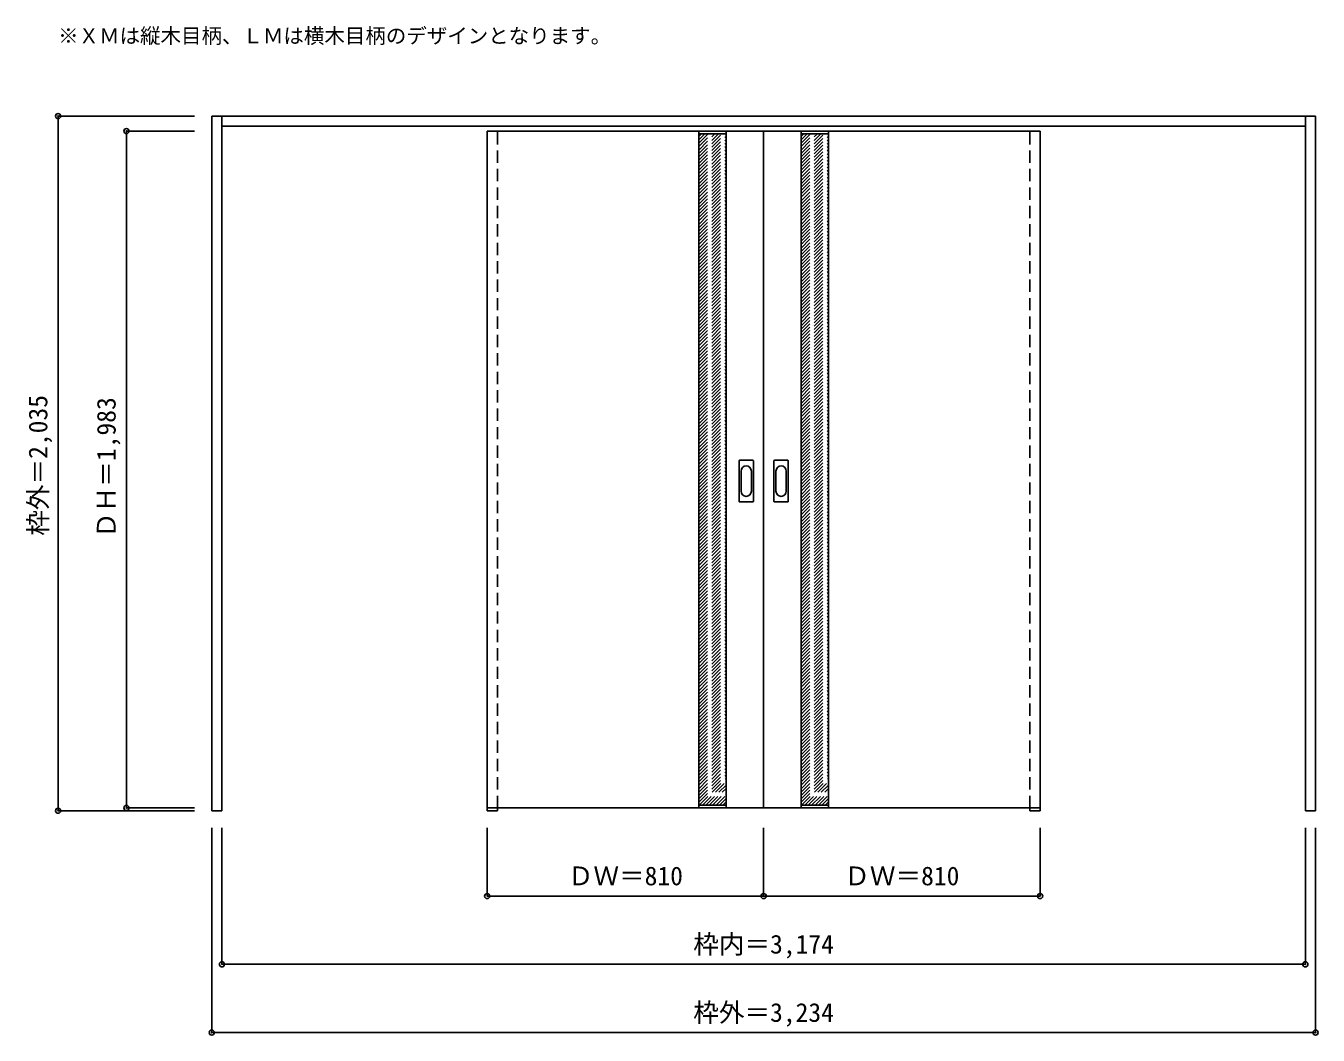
# Model space of a CAD drawing. Units: millimetres, scale not verified. Extents: x -2112 to 1674, y -1591 to 1366.
import ezdxf
from ezdxf.enums import TextEntityAlignment as Align

# ---------------------------------------------------------------- set-up
doc = ezdxf.new("R2010")
doc.units = ezdxf.units.MM
doc.header["$LTSCALE"] = 30
doc.header["$PDMODE"] = 32
doc.header["$PDSIZE"] = 15
doc.linetypes.add('DASHED1', pattern=[1.8, 1.2, -0.6])
for name, color, linetype in [('0-0', 4, 'DASHED1'), ('0-1_寸法', 7, 'Continuous'), ('0-2_文字', 7, 'Continuous')]:
    doc.layers.add(name, color=color, linetype=linetype)
doc.styles.add('ＭＳ ゴシック', font='')
doc.styles.get('ＭＳ ゴシック').set_extended_font_data('MS Gothic')

msp = doc.modelspace()

# ---------------------------------------------------------------- linework, layer by layer
at = {"layer": '0-0', "color": 3, "linetype": 'Continuous'}
for p, q in [((-1567.53, -933.72), (-1567.53, 1101.28)), ((-1567.53, 1101.28), (1666.47, 1101.28)), ((-1537.53, -933.72), (-1537.53, 1101.28)), ((1636.47, -933.72), (1636.47, 1101.28)), ((1666.47, -933.72), (1666.47, 1101.28)), ((-1537.53, 1071.28), (1636.47, 1071.28)), ((-760.53, 1057.28), (49.47, 1057.28)), ((-760.53, -925.72), (-760.53, 1057.28)), ((-140.53, -925.72), (-140.53, 1057.28)), ((-60.53, -925.72), (-60.53, 1057.28)), ((859.47, 1057.28), (49.47, 1057.28)), ((49.47, -925.72), (49.47, 1057.28)), ((159.47, -925.72), (159.47, 1057.28)), ((239.47, -925.72), (239.47, 1057.28)), ((859.47, -925.72), (859.47, 1057.28)), ((-22.53, -27.72), (-22.53, 91.28)), ((17.97, 92.78), (-21.03, 92.78)), ((19.47, -27.72), (19.47, 91.28)), ((79.47, -27.72), (79.47, 91.28)), ((119.97, 92.78), (80.97, 92.78)), ((121.47, -27.72), (121.47, 91.28)), ((-21.03, -29.22), (17.97, -29.22)), ((80.97, -29.22), (119.97, -29.22)), ((-1537.53, -933.72), (-1567.53, -933.72)), ((-760.53, -925.72), (49.47, -925.72)), ((-760.53, -925.72), (-760.53, -933.72)), ((-760.53, -933.72), (-730.53, -933.72)), ((-730.53, -925.72), (-730.53, -933.72)), ((859.47, -925.72), (49.47, -925.72)), ((829.47, -925.72), (829.47, -933.72)), ((829.47, -933.72), (859.47, -933.72)), ((859.47, -925.72), (859.47, -933.72)), ((1666.47, -933.72), (1636.47, -933.72))]:
    msp.add_line(p, q, dxfattribs=at)
at = {"layer": '0-0'}
for p, q in [((-760.53, -925.72), (-760.53, 1071.28)), ((-730.53, -925.72), (-730.53, 1071.28)), ((829.47, -925.72), (829.47, 1071.28)), ((859.47, -925.72), (859.47, 1071.28)), ((-730.53, -925.72), (-730.53, 1057.28)), ((-140.53, 972.17), (-63.42, 1049.28)), ((-140.53, 982.07), (-73.32, 1049.28)), ((-140.53, 991.97), (-83.22, 1049.28)), ((-140.53, 1001.87), (-93.12, 1049.28)), ((-140.53, 1011.77), (-103.02, 1049.28)), ((-140.53, 1021.67), (-112.91, 1049.28)), ((-140.53, 1031.57), (-122.81, 1049.28)), ((-140.53, 1041.46), (-132.71, 1049.28)), ((-140.53, 962.27), (-60.53, 1042.27)), ((-140.53, 952.37), (-60.53, 1032.37)), ((-140.53, 942.47), (-60.53, 1022.47)), ((159.47, 972.17), (236.58, 1049.28)), ((159.47, 982.07), (226.68, 1049.28)), ((159.47, 991.97), (216.78, 1049.28)), ((159.47, 1001.87), (206.88, 1049.28)), ((159.47, 1011.77), (196.98, 1049.28)), ((159.47, 1021.67), (187.09, 1049.28)), ((159.47, 1031.57), (177.19, 1049.28)), ((159.47, 1041.46), (167.29, 1049.28)), ((159.47, 962.27), (239.47, 1042.27)), ((159.47, 952.37), (239.47, 1032.37)), ((159.47, 942.47), (239.47, 1022.47)), ((829.47, -925.72), (829.47, 1057.28)), ((-140.53, 932.57), (-60.53, 1012.57)), ((-140.53, 922.67), (-60.53, 1002.67)), ((-140.53, 912.77), (-60.53, 992.77)), ((159.47, 932.57), (239.47, 1012.57)), ((159.47, 922.67), (239.47, 1002.67)), ((159.47, 912.77), (239.47, 992.77)), ((-140.53, 902.87), (-60.53, 982.87)), ((-140.53, 892.97), (-60.53, 972.97)), ((-140.53, 883.07), (-60.53, 963.07)), ((-140.53, 873.17), (-60.53, 953.17)), ((159.47, 902.87), (239.47, 982.87)), ((159.47, 892.97), (239.47, 972.97)), ((159.47, 883.07), (239.47, 963.07)), ((159.47, 873.17), (239.47, 953.17)), ((-140.53, 863.27), (-60.53, 943.27)), ((-140.53, 853.37), (-60.53, 933.37)), ((-140.53, 843.47), (-60.53, 923.47)), ((-140.53, 833.58), (-60.53, 913.58)), ((159.47, 863.27), (239.47, 943.27)), ((159.47, 853.37), (239.47, 933.37)), ((159.47, 843.47), (239.47, 923.47)), ((159.47, 833.58), (239.47, 913.58)), ((-140.53, 823.68), (-60.53, 903.68)), ((-140.53, 813.78), (-60.53, 893.78)), ((-140.53, 803.88), (-60.53, 883.88)), ((-140.53, 793.98), (-60.53, 873.98)), ((159.47, 823.68), (239.47, 903.68)), ((159.47, 813.78), (239.47, 893.78)), ((159.47, 803.88), (239.47, 883.88)), ((159.47, 793.98), (239.47, 873.98)), ((-140.53, 784.08), (-60.53, 864.08)), ((-140.53, 774.18), (-60.53, 854.18)), ((-140.53, 764.28), (-60.53, 844.28)), ((-140.53, 754.38), (-60.53, 834.38)), ((159.47, 784.08), (239.47, 864.08)), ((159.47, 774.18), (239.47, 854.18)), ((159.47, 764.28), (239.47, 844.28)), ((159.47, 754.38), (239.47, 834.38)), ((-140.53, 744.48), (-60.53, 824.48)), ((-140.53, 734.58), (-60.53, 814.58)), ((-140.53, 724.68), (-60.53, 804.68)), ((159.47, 744.48), (239.47, 824.48)), ((159.47, 734.58), (239.47, 814.58)), ((159.47, 724.68), (239.47, 804.68)), ((-140.53, 714.78), (-60.53, 794.78)), ((-140.53, 704.88), (-60.53, 784.88)), ((-140.53, 694.98), (-60.53, 774.98)), ((-140.53, 685.08), (-60.53, 765.08)), ((159.47, 714.78), (239.47, 794.78)), ((159.47, 704.88), (239.47, 784.88)), ((159.47, 694.98), (239.47, 774.98)), ((159.47, 685.08), (239.47, 765.08)), ((-140.53, 675.18), (-60.53, 755.18)), ((-140.53, 665.28), (-60.53, 745.28)), ((-140.53, 655.38), (-60.53, 735.38)), ((-140.53, 645.48), (-60.53, 725.48)), ((159.47, 675.18), (239.47, 755.18)), ((159.47, 665.28), (239.47, 745.28)), ((159.47, 655.38), (239.47, 735.38)), ((159.47, 645.48), (239.47, 725.48)), ((-140.53, 635.59), (-60.53, 715.59)), ((-140.53, 625.69), (-60.53, 705.69)), ((-140.53, 615.79), (-60.53, 695.79)), ((-140.53, 605.89), (-60.53, 685.89)), ((159.47, 635.59), (239.47, 715.59)), ((159.47, 625.69), (239.47, 705.69)), ((159.47, 615.79), (239.47, 695.79)), ((159.47, 605.89), (239.47, 685.89)), ((-140.53, 595.99), (-60.53, 675.99)), ((-140.53, 586.09), (-60.53, 666.09)), ((-140.53, 576.19), (-60.53, 656.19)), ((-140.53, 566.29), (-60.53, 646.29)), ((159.47, 595.99), (239.47, 675.99)), ((159.47, 586.09), (239.47, 666.09)), ((159.47, 576.19), (239.47, 656.19)), ((159.47, 566.29), (239.47, 646.29)), ((-140.53, 556.39), (-60.53, 636.39)), ((-140.53, 546.49), (-60.53, 626.49)), ((-140.53, 536.59), (-60.53, 616.59)), ((-140.53, 526.69), (-60.53, 606.69)), ((159.47, 556.39), (239.47, 636.39)), ((159.47, 546.49), (239.47, 626.49)), ((159.47, 536.59), (239.47, 616.59)), ((159.47, 526.69), (239.47, 606.69)), ((-140.53, 516.79), (-60.53, 596.79)), ((-140.53, 506.89), (-60.53, 586.89)), ((-140.53, 496.99), (-60.53, 576.99)), ((159.47, 516.79), (239.47, 596.79)), ((159.47, 506.89), (239.47, 586.89)), ((159.47, 496.99), (239.47, 576.99)), ((-140.53, 487.09), (-60.53, 567.09)), ((-140.53, 477.19), (-60.53, 557.19)), ((-140.53, 467.29), (-60.53, 547.29)), ((-140.53, 457.39), (-60.53, 537.39)), ((159.47, 487.09), (239.47, 567.09)), ((159.47, 477.19), (239.47, 557.19)), ((159.47, 467.29), (239.47, 547.29)), ((159.47, 457.39), (239.47, 537.39)), ((-140.53, 447.5), (-60.53, 527.5)), ((-140.53, 437.6), (-60.53, 517.6)), ((-140.53, 427.7), (-60.53, 507.7)), ((-140.53, 417.8), (-60.53, 497.8)), ((159.47, 447.5), (239.47, 527.5)), ((159.47, 437.6), (239.47, 517.6)), ((159.47, 427.7), (239.47, 507.7)), ((159.47, 417.8), (239.47, 497.8)), ((-140.53, 407.9), (-60.53, 487.9)), ((-140.53, 398), (-60.53, 478)), ((-140.53, 388.1), (-60.53, 468.1)), ((-140.53, 378.2), (-60.53, 458.2)), ((159.47, 407.9), (239.47, 487.9)), ((159.47, 398), (239.47, 478)), ((159.47, 388.1), (239.47, 468.1)), ((159.47, 378.2), (239.47, 458.2)), ((-140.53, 368.3), (-60.53, 448.3)), ((-140.53, 358.4), (-60.53, 438.4)), ((-140.53, 348.5), (-60.53, 428.5)), ((-140.53, 338.6), (-60.53, 418.6)), ((159.47, 368.3), (239.47, 448.3)), ((159.47, 358.4), (239.47, 438.4)), ((159.47, 348.5), (239.47, 428.5)), ((159.47, 338.6), (239.47, 418.6)), ((-140.53, 328.7), (-60.53, 408.7)), ((-140.53, 318.8), (-60.53, 398.8)), ((-140.53, 308.9), (-60.53, 388.9)), ((-140.53, 299), (-60.53, 379)), ((159.47, 328.7), (239.47, 408.7)), ((159.47, 318.8), (239.47, 398.8)), ((159.47, 308.9), (239.47, 388.9)), ((159.47, 299), (239.47, 379)), ((-140.53, 289.1), (-60.53, 369.1)), ((-140.53, 279.2), (-60.53, 359.2)), ((-140.53, 269.3), (-60.53, 349.3)), ((159.47, 289.1), (239.47, 369.1)), ((159.47, 279.2), (239.47, 359.2)), ((159.47, 269.3), (239.47, 349.3)), ((-140.53, 259.4), (-60.53, 339.4)), ((-140.53, 249.51), (-60.53, 329.51)), ((-140.53, 239.61), (-60.53, 319.61)), ((-140.53, 229.71), (-60.53, 309.71)), ((159.47, 259.4), (239.47, 339.4)), ((159.47, 249.51), (239.47, 329.51)), ((159.47, 239.61), (239.47, 319.61)), ((159.47, 229.71), (239.47, 309.71)), ((-140.53, 219.81), (-60.53, 299.81)), ((-140.53, 209.91), (-60.53, 289.91)), ((-140.53, 200.01), (-60.53, 280.01)), ((-140.53, 190.11), (-60.53, 270.11)), ((159.47, 219.81), (239.47, 299.81)), ((159.47, 209.91), (239.47, 289.91)), ((159.47, 200.01), (239.47, 280.01)), ((159.47, 190.11), (239.47, 270.11)), ((-140.53, 180.21), (-60.53, 260.21)), ((-140.53, 170.31), (-60.53, 250.31)), ((-140.53, 160.41), (-60.53, 240.41)), ((-140.53, 150.51), (-60.53, 230.51)), ((159.47, 180.21), (239.47, 260.21)), ((159.47, 170.31), (239.47, 250.31)), ((159.47, 160.41), (239.47, 240.41)), ((159.47, 150.51), (239.47, 230.51)), ((-140.53, 140.61), (-60.53, 220.61)), ((-140.53, 130.71), (-60.53, 210.71)), ((-140.53, 120.81), (-60.53, 200.81)), ((-140.53, 110.91), (-60.53, 190.91)), ((159.47, 140.61), (239.47, 220.61)), ((159.47, 130.71), (239.47, 210.71)), ((159.47, 120.81), (239.47, 200.81)), ((159.47, 110.91), (239.47, 190.91)), ((-140.53, 101.01), (-60.53, 181.01)), ((-140.53, 91.11), (-60.53, 171.11)), ((-140.53, 81.21), (-60.53, 161.21)), ((159.47, 101.01), (239.47, 181.01)), ((159.47, 91.11), (239.47, 171.11)), ((159.47, 81.21), (239.47, 161.21)), ((-140.53, 71.31), (-60.53, 151.31)), ((-140.53, 61.41), (-60.53, 141.41)), ((-140.53, 51.52), (-60.53, 131.52)), ((-140.53, 41.62), (-60.53, 121.62)), ((159.47, 71.31), (239.47, 151.31)), ((159.47, 61.41), (239.47, 141.41)), ((159.47, 51.52), (239.47, 131.52)), ((159.47, 41.62), (239.47, 121.62)), ((-140.53, 31.72), (-60.53, 111.72)), ((-140.53, 21.82), (-60.53, 101.82)), ((-140.53, 11.92), (-60.53, 91.92)), ((-140.53, 2.02), (-60.53, 82.02)), ((159.47, 31.72), (239.47, 111.72)), ((159.47, 21.82), (239.47, 101.82)), ((159.47, 11.92), (239.47, 91.92)), ((159.47, 2.02), (239.47, 82.02)), ((-140.53, -7.88), (-60.53, 72.12)), ((-140.53, -17.78), (-60.53, 62.22)), ((-140.53, -27.68), (-60.53, 52.32)), ((-140.53, -37.58), (-60.53, 42.42)), ((159.47, -7.88), (239.47, 72.12)), ((159.47, -17.78), (239.47, 62.22)), ((159.47, -27.68), (239.47, 52.32)), ((159.47, -37.58), (239.47, 42.42)), ((-140.53, -47.48), (-60.53, 32.52)), ((-140.53, -57.38), (-60.53, 22.62)), ((-140.53, -67.28), (-60.53, 12.72)), ((-140.53, -77.18), (-60.53, 2.82)), ((159.47, -47.48), (239.47, 32.52)), ((159.47, -57.38), (239.47, 22.62)), ((159.47, -67.28), (239.47, 12.72)), ((159.47, -77.18), (239.47, 2.82)), ((-140.53, -87.08), (-60.53, -7.08)), ((-140.53, -96.98), (-60.53, -16.98)), ((-140.53, -106.88), (-60.53, -26.88)), ((-140.53, -116.78), (-60.53, -36.78)), ((159.47, -87.08), (239.47, -7.08)), ((159.47, -96.98), (239.47, -16.98)), ((159.47, -106.88), (239.47, -26.88)), ((159.47, -116.78), (239.47, -36.78)), ((-140.53, -126.68), (-60.53, -46.68)), ((-140.53, -136.58), (-60.53, -56.58)), ((-140.53, -146.47), (-60.53, -66.47)), ((159.47, -126.68), (239.47, -46.68)), ((159.47, -136.58), (239.47, -56.58)), ((159.47, -146.47), (239.47, -66.47)), ((-140.53, -156.37), (-60.53, -76.37)), ((-140.53, -166.27), (-60.53, -86.27)), ((-140.53, -176.17), (-60.53, -96.17)), ((-140.53, -186.07), (-60.53, -106.07)), ((159.47, -156.37), (239.47, -76.37)), ((159.47, -166.27), (239.47, -86.27)), ((159.47, -176.17), (239.47, -96.17)), ((159.47, -186.07), (239.47, -106.07)), ((-140.53, -195.97), (-60.53, -115.97)), ((-140.53, -205.87), (-60.53, -125.87)), ((-140.53, -215.77), (-60.53, -135.77)), ((-140.53, -225.67), (-60.53, -145.67)), ((159.47, -195.97), (239.47, -115.97)), ((159.47, -205.87), (239.47, -125.87)), ((159.47, -215.77), (239.47, -135.77)), ((159.47, -225.67), (239.47, -145.67)), ((-140.53, -235.57), (-60.53, -155.57)), ((-140.53, -245.47), (-60.53, -165.47)), ((-140.53, -255.37), (-60.53, -175.37)), ((-140.53, -265.27), (-60.53, -185.27)), ((159.47, -235.57), (239.47, -155.57)), ((159.47, -245.47), (239.47, -165.47)), ((159.47, -255.37), (239.47, -175.37)), ((159.47, -265.27), (239.47, -185.27)), ((-140.53, -275.17), (-60.53, -195.17)), ((-140.53, -285.07), (-60.53, -205.07)), ((-140.53, -294.97), (-60.53, -214.97)), ((-140.53, -304.87), (-60.53, -224.87)), ((159.47, -275.17), (239.47, -195.17)), ((159.47, -285.07), (239.47, -205.07)), ((159.47, -294.97), (239.47, -214.97)), ((159.47, -304.87), (239.47, -224.87)), ((-140.53, -314.77), (-60.53, -234.77)), ((-140.53, -324.67), (-60.53, -244.67)), ((-140.53, -334.57), (-60.53, -254.57)), ((-140.53, -344.46), (-60.53, -264.46)), ((159.47, -314.77), (239.47, -234.77)), ((159.47, -324.67), (239.47, -244.67)), ((159.47, -334.57), (239.47, -254.57)), ((159.47, -344.46), (239.47, -264.46)), ((-140.53, -354.36), (-60.53, -274.36)), ((-140.53, -364.26), (-60.53, -284.26)), ((-140.53, -374.16), (-60.53, -294.16)), ((159.47, -354.36), (239.47, -274.36)), ((159.47, -364.26), (239.47, -284.26)), ((159.47, -374.16), (239.47, -294.16)), ((-140.53, -384.06), (-60.53, -304.06)), ((-140.53, -393.96), (-60.53, -313.96)), ((-140.53, -403.86), (-60.53, -323.86)), ((-140.53, -413.76), (-60.53, -333.76)), ((159.47, -384.06), (239.47, -304.06)), ((159.47, -393.96), (239.47, -313.96)), ((159.47, -403.86), (239.47, -323.86)), ((159.47, -413.76), (239.47, -333.76)), ((-140.53, -423.66), (-60.53, -343.66)), ((-140.53, -433.56), (-60.53, -353.56)), ((-140.53, -443.46), (-60.53, -363.46)), ((-140.53, -453.36), (-60.53, -373.36)), ((159.47, -423.66), (239.47, -343.66)), ((159.47, -433.56), (239.47, -353.56)), ((159.47, -443.46), (239.47, -363.46)), ((159.47, -453.36), (239.47, -373.36)), ((-140.53, -463.26), (-60.53, -383.26)), ((-140.53, -473.16), (-60.53, -393.16)), ((-140.53, -483.06), (-60.53, -403.06)), ((-140.53, -492.96), (-60.53, -412.96)), ((159.47, -463.26), (239.47, -383.26)), ((159.47, -473.16), (239.47, -393.16)), ((159.47, -483.06), (239.47, -403.06)), ((159.47, -492.96), (239.47, -412.96)), ((-140.53, -502.86), (-60.53, -422.86)), ((-140.53, -512.76), (-60.53, -432.76)), ((-140.53, -522.66), (-60.53, -442.66)), ((-140.53, -532.55), (-60.53, -452.55)), ((159.47, -502.86), (239.47, -422.86)), ((159.47, -512.76), (239.47, -432.76)), ((159.47, -522.66), (239.47, -442.66)), ((159.47, -532.55), (239.47, -452.55)), ((-140.53, -542.45), (-60.53, -462.45)), ((-140.53, -552.35), (-60.53, -472.35)), ((-140.53, -562.25), (-60.53, -482.25)), ((-140.53, -572.15), (-60.53, -492.15)), ((159.47, -542.45), (239.47, -462.45)), ((159.47, -552.35), (239.47, -472.35)), ((159.47, -562.25), (239.47, -482.25)), ((159.47, -572.15), (239.47, -492.15)), ((-140.53, -582.05), (-60.53, -502.05)), ((-140.53, -591.95), (-60.53, -511.95)), ((-140.53, -601.85), (-60.53, -521.85)), ((159.47, -582.05), (239.47, -502.05)), ((159.47, -591.95), (239.47, -511.95)), ((159.47, -601.85), (239.47, -521.85)), ((-140.53, -611.75), (-60.53, -531.75)), ((-140.53, -621.65), (-60.53, -541.65)), ((-140.53, -631.55), (-60.53, -551.55)), ((-140.53, -641.45), (-60.53, -561.45)), ((159.47, -611.75), (239.47, -531.75)), ((159.47, -621.65), (239.47, -541.65)), ((159.47, -631.55), (239.47, -551.55)), ((159.47, -641.45), (239.47, -561.45)), ((-140.53, -651.35), (-60.53, -571.35)), ((-140.53, -661.25), (-60.53, -581.25)), ((-140.53, -671.15), (-60.53, -591.15)), ((-140.53, -681.05), (-60.53, -601.05)), ((159.47, -651.35), (239.47, -571.35)), ((159.47, -661.25), (239.47, -581.25)), ((159.47, -671.15), (239.47, -591.15)), ((159.47, -681.05), (239.47, -601.05)), ((-140.53, -690.95), (-60.53, -610.95)), ((-140.53, -700.85), (-60.53, -620.85)), ((-140.53, -710.75), (-60.53, -630.75)), ((-140.53, -720.65), (-60.53, -640.65)), ((159.47, -690.95), (239.47, -610.95)), ((159.47, -700.85), (239.47, -620.85)), ((159.47, -710.75), (239.47, -630.75)), ((159.47, -720.65), (239.47, -640.65)), ((-140.53, -730.54), (-60.53, -650.54)), ((-140.53, -740.44), (-60.53, -660.44)), ((-140.53, -750.34), (-60.53, -670.34)), ((-140.53, -760.24), (-60.53, -680.24)), ((159.47, -730.54), (239.47, -650.54)), ((159.47, -740.44), (239.47, -660.44)), ((159.47, -750.34), (239.47, -670.34)), ((159.47, -760.24), (239.47, -680.24)), ((-140.53, -770.14), (-60.53, -690.14)), ((-140.53, -780.04), (-60.53, -700.04)), ((-140.53, -789.94), (-60.53, -709.94)), ((159.47, -770.14), (239.47, -690.14)), ((159.47, -780.04), (239.47, -700.04)), ((159.47, -789.94), (239.47, -709.94)), ((-140.53, -799.84), (-60.53, -719.84)), ((-140.53, -809.74), (-60.53, -729.74)), ((-140.53, -819.64), (-60.53, -739.64)), ((-140.53, -829.54), (-60.53, -749.54)), ((159.47, -799.84), (239.47, -719.84)), ((159.47, -809.74), (239.47, -729.74)), ((159.47, -819.64), (239.47, -739.64)), ((159.47, -829.54), (239.47, -749.54)), ((-140.53, -839.44), (-60.53, -759.44)), ((-140.53, -849.34), (-60.53, -769.34)), ((-140.53, -859.24), (-60.53, -779.24)), ((-140.53, -869.14), (-60.53, -789.14)), ((159.47, -839.44), (239.47, -759.44)), ((159.47, -849.34), (239.47, -769.34)), ((159.47, -859.24), (239.47, -779.24)), ((159.47, -869.14), (239.47, -789.14)), ((-140.53, -879.04), (-60.53, -799.04)), ((-140.53, -888.94), (-60.53, -808.94)), ((-140.53, -898.84), (-60.53, -818.84)), ((-140.53, -908.74), (-60.53, -828.74)), ((159.47, -879.04), (239.47, -799.04)), ((159.47, -888.94), (239.47, -808.94)), ((159.47, -898.84), (239.47, -818.84)), ((159.47, -908.74), (239.47, -828.74)), ((-139.61, -917.72), (-60.53, -838.64)), ((-129.71, -917.72), (-60.53, -848.53)), ((-119.81, -917.72), (-60.53, -858.43)), ((-109.92, -917.72), (-60.53, -868.33)), ((160.39, -917.72), (239.47, -838.64)), ((170.29, -917.72), (239.47, -848.53)), ((180.19, -917.72), (239.47, -858.43)), ((190.08, -917.72), (239.47, -868.33)), ((-100.02, -917.72), (-60.53, -878.23)), ((-90.12, -917.72), (-60.53, -888.13)), ((-80.22, -917.72), (-60.53, -898.03)), ((-70.32, -917.72), (-60.53, -907.93)), ((199.98, -917.72), (239.47, -878.23)), ((209.88, -917.72), (239.47, -888.13)), ((219.78, -917.72), (239.47, -898.03)), ((229.68, -917.72), (239.47, -907.93))]:
    msp.add_line(p, q, dxfattribs=at)
at = {"layer": '0-0', "color": 7, "linetype": 'Continuous'}
for p, q in [((-140.53, 1049.28), (-60.53, 1049.28)), ((239.47, 1049.28), (159.47, 1049.28)), ((-16.53, 61.38), (-16.53, 2.18)), ((13.47, 2.18), (13.47, 61.38)), ((85.47, 61.38), (85.47, 2.18)), ((115.47, 2.18), (115.47, 61.38)), ((-140.53, -917.72), (-60.53, -917.72)), ((239.47, -917.72), (159.47, -917.72))]:
    msp.add_line(p, q, dxfattribs=at)
at = {"layer": '0-0', "color": 3, "linetype": 'Continuous'}
for centre, start, end in [((-21.03, 91.28), 90, 180), ((17.97, 91.28), 0, 90), ((80.97, 91.28), 90, 180), ((119.97, 91.28), 0, 90), ((-21.03, -27.72), 180, 270), ((17.97, -27.72), 270, 0), ((80.97, -27.72), 180, 270), ((119.97, -27.72), 270, 0)]:
    msp.add_arc(centre, 1.5, start, end, dxfattribs=at)
at = {"layer": '0-0', "color": 7, "linetype": 'Continuous'}
for centre, start, end in [((-1.53, 61.38), 0, 180), ((100.47, 61.38), 0, 180), ((-1.53, 2.18), 180, 0), ((100.47, 2.18), 180, 0)]:
    msp.add_arc(centre, 15, start, end, dxfattribs=at)
at = {"layer": '0-1_寸法', "color": 4}
for p, q in [((-2017.53, 1101.28), (-2017.53, -933.72)), ((-2017.53, 1101.28), (-1617.53, 1101.28)), ((-1817.53, 1057.28), (-1617.53, 1057.28)), ((-1817.53, 1057.28), (-1817.53, -925.72)), ((-2017.53, -933.72), (-1617.53, -933.72)), ((-1817.53, -925.72), (-1617.53, -925.72)), ((-1567.53, -1583.72), (-1567.53, -983.72)), ((-1537.53, -1383.72), (-1537.53, -983.72)), ((-760.53, -1183.72), (-760.53, -983.72)), ((49.47, -1183.72), (49.47, -983.72)), ((859.47, -1183.72), (859.47, -983.72)), ((1636.47, -1383.72), (1636.47, -983.72)), ((1666.47, -1583.72), (1666.47, -983.72)), ((-760.53, -1183.72), (859.47, -1183.72)), ((-1537.53, -1383.72), (1636.47, -1383.72)), ((-1567.53, -1583.72), (1666.47, -1583.72))]:
    msp.add_line(p, q, dxfattribs=at)
at = {"layer": '0-1_寸法'}
for p in [(-2017.53, 1101.28), (-1817.53, 1057.28), (-2017.53, -933.72), (-1817.53, -925.72), (-760.53, -1183.72), (49.47, -1183.72), (859.47, -1183.72), (-1537.53, -1383.72), (1636.47, -1383.72), (-1567.53, -1583.72), (1666.47, -1583.72)]:
    msp.add_point(p, dxfattribs=at)

# ---------------------------------------------------------------- texts
at = {"layer": '0-1_寸法', "style": 'ＭＳ ゴシック'}
for s, p in [('枠外＝2,035', (-2032.53, -127.97)), ('ＤＨ＝1,983', (-1832.53, -134.47))]:
    msp.add_text(s, height=54.99, rotation=90, dxfattribs=at).set_placement(p, align=Align.BOTTOM_LEFT)
for s, p in [('ＤＷ＝810', (-524.28, -1168.72)), ('ＤＷ＝810', (285.72, -1168.72)), ('枠内＝3,174', (-156.78, -1368.72)), ('枠外＝3,234', (-156.78, -1568.72))]:
    msp.add_text(s, height=54.99, dxfattribs=at).set_placement(p, align=Align.BOTTOM_LEFT)
at = {"layer": '0-2_文字', "style": 'ＭＳ ゴシック'}
msp.add_text('※ＸＭは縦木目柄、ＬＭは横木目柄のデザインとなります。', height=43.99, dxfattribs=at).set_placement((-2017.53, 1301.28), align=Align.BOTTOM_LEFT)

doc.saveas('drawing.dxf')
